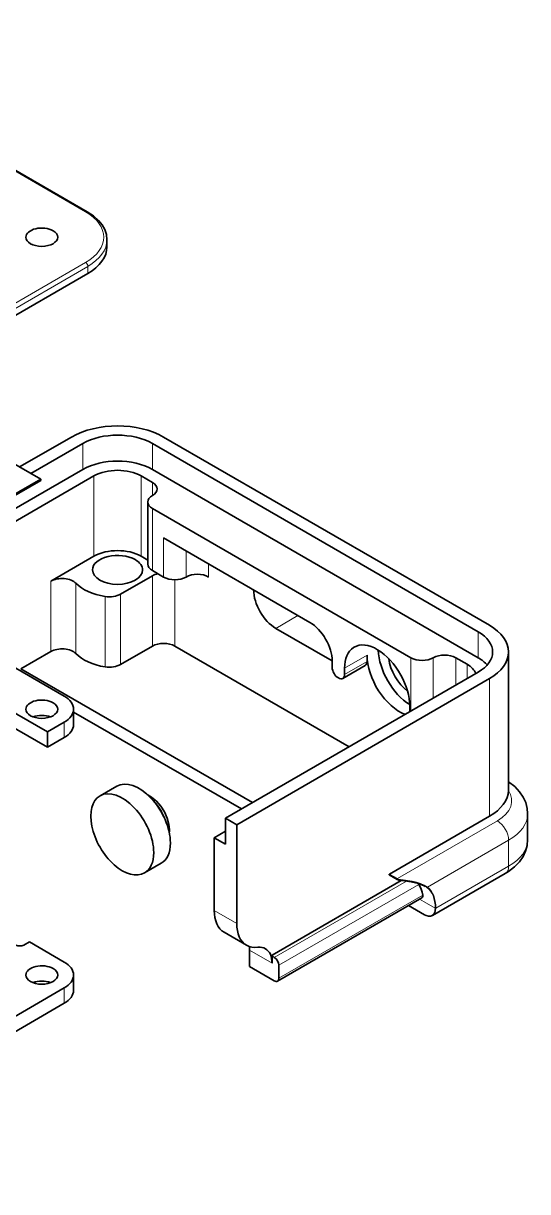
# Model space of a CAD drawing. Extents: x 415 to 970, y 249 to 591.
# Drawn here: x 772.5 to 804.3, y 516.8 to 590.3 of the extents above; entities that cross this region are included whole.
import ezdxf

# ---------------------------------------------------------------- set-up
doc = ezdxf.new("R2010")
doc.units = 0

msp = doc.modelspace()

# ---------------------------------------------------------------- linework, layer by layer
at = {"color": 7, "lineweight": 13}
for p, q in [((776.452, 578.402), (755.946, 590.241)), ((776.452, 575.217), (755.946, 563.378)), ((776.593, 574.972), (756.087, 563.133))]:
    msp.add_line(p, q, dxfattribs=at)
at = {"color": 7, "lineweight": 35}
for p, q in [((776.552, 578.411), (756.046, 590.251)), ((776.593, 574.523), (756.087, 562.684)), ((781.363, 564.247), (801.87, 552.408)), ((801.162, 552), (780.656, 563.839)), ((801.162, 550.367), (780.656, 562.206)), ((773.624, 561.6), (754.515, 550.567)), ((773.624, 561.518), (754.515, 550.486)), ((754.602, 517.77), (775.109, 529.609)), ((754.602, 516.806), (775.109, 528.646))]:
    msp.add_line(p, q, dxfattribs=at)
at = {"color": 7, "lineweight": 35, "ltscale": 0.011227}
msp.add_line((777.794, 576.197), (777.794, 576.646), dxfattribs=at)
at = {"color": 7, "lineweight": 13, "ltscale": 0.011226}
msp.add_line((776.593, 574.972), (776.593, 574.523), dxfattribs=at)
at = {"color": 7, "lineweight": 35, "ltscale": 0.280225}
msp.add_line((763.916, 567.204), (773.624, 561.6), dxfattribs=at)
at = {"color": 7, "lineweight": 35, "ltscale": 0.094214}
for p, q in [((775.565, 564.247), (772.301, 562.363)), ((776.272, 563.839), (773.009, 561.955))]:
    msp.add_line(p, q, dxfattribs=at)
at = {"color": 7, "lineweight": 13, "ltscale": 0.040825}
for p, q in [((776.272, 563.839), (776.272, 562.206)), ((780.656, 563.839), (780.656, 562.206)), ((801.162, 552), (801.162, 550.367)), ((792.748, 549.709), (794.162, 550.526)), ((792.748, 549.322), (794.162, 550.138)), ((803.072, 537.262), (803.072, 538.895)), ((784.545, 534.486), (785.96, 533.669))]:
    msp.add_line(p, q, dxfattribs=at)
at = {"color": 7, "lineweight": 35, "ltscale": 0.373134}
for p, q in [((776.272, 562.206), (763.346, 554.743)), ((776.979, 561.798), (764.054, 554.335))]:
    msp.add_line(p, q, dxfattribs=at)
at = {"color": 7, "lineweight": 35, "ltscale": 0.002042}
msp.add_line((773.624, 561.6), (773.624, 561.518), dxfattribs=at)
at = {"color": 7, "lineweight": 13, "ltscale": 0.126147}
for p, q in [((776.979, 556.752), (776.979, 561.798)), ((779.949, 556.752), (779.949, 561.798))]:
    msp.add_line(p, q, dxfattribs=at)
at = {"color": 7, "lineweight": 35, "ltscale": 0.020412}
for p, q in [((779.949, 561.798), (780.656, 561.389)), ((780.656, 555.854), (781.363, 555.445)), ((799.748, 550.367), (800.455, 549.958)), ((785.96, 539.875), (785.253, 540.283)), ((785.253, 539.466), (784.545, 539.058)), ((785.253, 538.65), (784.545, 539.058))]:
    msp.add_line(p, q, dxfattribs=at)
at = {"color": 7, "lineweight": 13, "ltscale": 0.020413}
msp.add_line((780.656, 560.573), (780.656, 561.389), dxfattribs=at)
at = {"color": 7, "lineweight": 35, "ltscale": 0.097571}
msp.add_line((780.363, 556.262), (780.363, 560.165), dxfattribs=at)
at = {"color": 7, "lineweight": 35, "ltscale": 0.469485}
msp.add_line((780.656, 559.756), (796.92, 550.367), dxfattribs=at)
at = {"color": 7, "lineweight": 13, "ltscale": 0.097572}
msp.add_line((780.656, 555.854), (780.656, 559.756), dxfattribs=at)
at = {"color": 7, "lineweight": 35, "ltscale": 0.265668}
msp.add_line((781.363, 557.903), (790.566, 552.59), dxfattribs=at)
at = {"color": 7, "lineweight": 13, "ltscale": 0.061441}
msp.add_line((781.363, 555.445), (781.363, 557.903), dxfattribs=at)
at = {"color": 7, "lineweight": 35, "ltscale": 0.078503}
msp.add_line((776.979, 556.752), (774.26, 555.182), dxfattribs=at)
at = {"color": 7, "lineweight": 35, "ltscale": 0.011957}
msp.add_line((779.949, 556.752), (780.363, 556.513), dxfattribs=at)
at = {"color": 7, "lineweight": 13, "ltscale": 0.041028}
msp.add_line((782.778, 555.445), (782.778, 557.086), dxfattribs=at)
at = {"color": 7, "lineweight": 13, "ltscale": 0.020616}
msp.add_line((784.192, 555.445), (784.192, 556.27), dxfattribs=at)
at = {"color": 7, "lineweight": 35, "ltscale": 0.057808}
for p, q in [((780.656, 555.527), (778.654, 554.371)), ((780.656, 551.102), (778.654, 549.945))]:
    msp.add_line(p, q, dxfattribs=at)
at = {"color": 7, "lineweight": 13, "ltscale": 0.110635}
for p, q in [((780.656, 551.102), (780.656, 555.527)), ((774.26, 555.182), (774.26, 550.756)), ((775.841, 555.054), (775.841, 550.628)), ((777.688, 554.221), (777.688, 549.796)), ((778.654, 554.371), (778.654, 549.945))]:
    msp.add_line(p, q, dxfattribs=at)
at = {"color": 7, "lineweight": 13, "ltscale": 0.104367}
msp.add_line((782.07, 551.102), (782.07, 555.276), dxfattribs=at)
at = {"color": 7, "lineweight": 35, "ltscale": 0.36057}
msp.add_line((762.618, 555.164), (775.109, 547.952), dxfattribs=at)
at = {"color": 7, "lineweight": 13, "ltscale": 0.040211}
msp.add_line((789.817, 553.022), (788.424, 552.218), dxfattribs=at)
at = {"color": 7, "lineweight": 35, "ltscale": 0.102365}
msp.add_line((788.424, 552.218), (791.97, 550.171), dxfattribs=at)
at = {"color": 7, "lineweight": 35, "ltscale": 0.316393}
msp.add_line((782.07, 551.102), (793.031, 544.774), dxfattribs=at)
at = {"color": 7, "lineweight": 35, "ltscale": 0.054178}
msp.add_line((774.26, 550.756), (772.383, 549.673), dxfattribs=at)
at = {"color": 7, "lineweight": 35, "ltscale": 0.009695}
for p, q in [((791.97, 549.771), (791.97, 550.158)), ((794.162, 550.138), (794.162, 550.526)), ((792.748, 549.322), (792.748, 549.709))]:
    msp.add_line(p, q, dxfattribs=at)
at = {"color": 7, "lineweight": 13, "ltscale": 0.083691}
msp.add_line((796.92, 547.019), (796.92, 550.367), dxfattribs=at)
at = {"color": 7, "lineweight": 13, "ltscale": 0.06328}
msp.add_line((798.334, 547.836), (798.334, 550.367), dxfattribs=at)
at = {"color": 7, "lineweight": 13, "ltscale": 0.042867}
msp.add_line((799.748, 548.652), (799.748, 550.367), dxfattribs=at)
at = {"color": 7, "lineweight": 35, "ltscale": 0.216386}
msp.add_line((803.07, 550.734), (803.07, 542.079), dxfattribs=at)
at = {"color": 7, "lineweight": 35, "ltscale": 0.420496}
msp.add_line((772.383, 549.673), (786.95, 541.263), dxfattribs=at)
at = {"color": 7, "lineweight": 35, "ltscale": 0.459279}
msp.add_line((801.162, 549.469), (785.253, 540.283), dxfattribs=at)
at = {"color": 7, "lineweight": 35, "ltscale": 0.040826}
msp.add_line((792.634, 549.07), (794.048, 549.886), dxfattribs=at)
at = {"color": 7, "lineweight": 13, "ltscale": 0.022453}
msp.add_line((800.455, 549.06), (800.455, 549.958), dxfattribs=at)
at = {"color": 7, "lineweight": 35, "ltscale": 0.45928}
msp.add_line((801.87, 549.06), (785.96, 539.875), dxfattribs=at)
at = {"color": 7, "lineweight": 13, "ltscale": 0.216373}
msp.add_line((801.87, 540.405), (801.87, 549.06), dxfattribs=at)
at = {"color": 7, "lineweight": 35, "ltscale": 0.091855}
for p, q in [((774.048, 545.707), (770.866, 547.544)), ((774.048, 544.744), (770.866, 546.581))]:
    msp.add_line(p, q, dxfattribs=at)
at = {"color": 7, "lineweight": 35, "ltscale": 0.009084}
msp.add_line((796.849, 546.978), (796.849, 547.342), dxfattribs=at)
at = {"color": 7, "lineweight": 35, "ltscale": 0.024088}
msp.add_line((775.694, 546.172), (775.694, 547.136), dxfattribs=at)
at = {"color": 7, "lineweight": 13, "ltscale": 0.30511}
msp.add_line((775.694, 546.969), (786.264, 540.867), dxfattribs=at)
at = {"color": 7, "lineweight": 35, "ltscale": 0.304857}
msp.add_line((775.694, 546.959), (786.255, 540.862), dxfattribs=at)
at = {"color": 7, "lineweight": 35, "ltscale": 0.030619}
for p, q in [((775.109, 546.319), (774.048, 545.707)), ((775.109, 545.356), (774.048, 544.744))]:
    msp.add_line(p, q, dxfattribs=at)
at = {"color": 7, "lineweight": 35, "ltscale": 0.024086}
for p, q in [((774.048, 545.707), (774.048, 544.744)), ((775.694, 529.462), (775.694, 530.425))]:
    msp.add_line(p, q, dxfattribs=at)
at = {"color": 7, "lineweight": 13, "ltscale": 0.024086}
for p, q in [((775.109, 545.356), (775.109, 546.319)), ((775.109, 529.609), (775.109, 528.646))]:
    msp.add_line(p, q, dxfattribs=at)
at = {"color": 7, "lineweight": 35, "ltscale": 0.030343}
msp.add_line((778.409, 542.296), (777.358, 541.689), dxfattribs=at)
at = {"color": 7, "lineweight": 35, "ltscale": 0.001401}
msp.add_line((803.069, 542.023), (803.07, 542.079), dxfattribs=at)
at = {"color": 7, "lineweight": 35, "ltscale": 0.040825}
for p, q in [((804.272, 538.936), (804.272, 540.569)), ((785.253, 538.65), (785.253, 540.283)), ((785.167, 533.112), (786.581, 532.296))]:
    msp.add_line(p, q, dxfattribs=at)
at = {"color": 7, "lineweight": 35, "ltscale": 0.155135}
msp.add_line((785.96, 539.875), (785.96, 533.669), dxfattribs=at)
at = {"color": 7, "lineweight": 35, "ltscale": 0.18167}
msp.add_line((801.87, 540.405), (795.576, 536.772), dxfattribs=at)
at = {"color": 7, "lineweight": 13, "ltscale": 0.18167}
msp.add_line((796.071, 536.486), (802.365, 540.12), dxfattribs=at)
at = {"color": 7, "lineweight": 35, "ltscale": 0.11431}
msp.add_line((784.545, 539.058), (784.545, 534.486), dxfattribs=at)
at = {"color": 7, "lineweight": 13, "ltscale": 0.147456}
msp.add_line((797.964, 535.946), (803.072, 538.895), dxfattribs=at)
at = {"color": 7, "lineweight": 35, "ltscale": 0.030344}
msp.add_line((781.209, 537.447), (780.158, 536.84), dxfattribs=at)
at = {"color": 7, "lineweight": 13, "ltscale": 0.132069}
msp.add_line((798.497, 534.621), (803.072, 537.262), dxfattribs=at)
at = {"color": 7, "lineweight": 35, "ltscale": 0.234783}
msp.add_line((796.32, 536.366), (788.187, 531.67), dxfattribs=at)
at = {"color": 7, "lineweight": 13, "ltscale": 0.239992}
msp.add_line((788.328, 531.526), (796.642, 536.326), dxfattribs=at)
at = {"color": 7, "lineweight": 35, "ltscale": 0.014288}
msp.add_line((796.056, 536.436), (795.561, 536.722), dxfattribs=at)
at = {"color": 7, "lineweight": 13, "ltscale": 0.014289}
msp.add_line((796.071, 536.486), (795.576, 536.772), dxfattribs=at)
at = {"color": 7, "lineweight": 35, "ltscale": 0.132069}
msp.add_line((798.289, 534.163), (802.865, 536.804), dxfattribs=at)
at = {"color": 7, "lineweight": 13, "ltscale": 0.254095}
msp.add_line((788.611, 531.036), (797.413, 536.118), dxfattribs=at)
at = {"color": 7, "lineweight": 13, "ltscale": 0.261443}
msp.add_line((788.611, 530.22), (797.668, 535.448), dxfattribs=at)
at = {"color": 7, "lineweight": 35, "ltscale": 0.002183}
msp.add_line((797.749, 536.039), (797.825, 535.998), dxfattribs=at)
at = {"color": 7, "lineweight": 35, "ltscale": 0.262153}
msp.add_line((788.528, 530.036), (797.61, 535.28), dxfattribs=at)
at = {"color": 7, "lineweight": 35, "ltscale": 0.029098}
msp.add_line((796.766, 534.793), (797.774, 534.211), dxfattribs=at)
at = {"color": 7, "lineweight": 13, "ltscale": 0.028666}
msp.add_line((796.775, 534.798), (797.768, 534.225), dxfattribs=at)
at = {"color": 7, "lineweight": 13, "ltscale": 0.008866}
msp.add_line((797.461, 535.194), (797.768, 535.017), dxfattribs=at)
at = {"color": 7, "lineweight": 13, "ltscale": 0.019799}
msp.add_line((797.768, 535.017), (798.454, 534.621), dxfattribs=at)
at = {"color": 7, "lineweight": 35, "ltscale": 0.010209}
msp.add_line((772.917, 532.508), (772.563, 532.303), dxfattribs=at)
at = {"color": 7, "lineweight": 35, "ltscale": 0.063278}
msp.add_line((772.917, 532.508), (775.109, 531.242), dxfattribs=at)
at = {"color": 7, "lineweight": 35, "ltscale": 0.025615}
msp.add_line((786.773, 530.954), (786.773, 531.979), dxfattribs=at)
at = {"color": 7, "lineweight": 13, "ltscale": 0.040826}
msp.add_line((788.187, 531.163), (786.773, 531.979), dxfattribs=at)
at = {"color": 7, "lineweight": 35, "ltscale": 0.012688}
msp.add_line((788.187, 531.67), (788.187, 531.163), dxfattribs=at)
at = {"color": 7, "lineweight": 35, "ltscale": 0.020413}
msp.add_line((788.611, 531.036), (788.611, 530.22), dxfattribs=at)
at = {"color": 7, "lineweight": 35, "ltscale": 0.044908}
msp.add_line((788.328, 530.056), (786.773, 530.954), dxfattribs=at)
at = {"color": 7, "lineweight": 35}
for points in [[(777.794, 576.646), (777.759, 576.969), (777.656, 577.284), (777.492, 577.579), (777.263, 577.863), (776.939, 578.154), (776.552, 578.411)], [(803.07, 542.573), (803.458, 542.271), (803.768, 541.943), (803.998, 541.602), (804.153, 541.26), (804.247, 540.889), (804.272, 540.569)], [(780.328, 541.777), (780.607, 541.613), (780.91, 541.354), (781.18, 541.036), (781.406, 540.676), (781.578, 540.29), (781.687, 539.896), (781.724, 539.564), (781.725, 539.51)], [(804.272, 538.936), (804.238, 538.562), (804.137, 538.203), (803.981, 537.872), (803.752, 537.541), (803.449, 537.225), (803.07, 536.932), (802.865, 536.804)], [(796.056, 536.436), (796.155, 536.397), (796.372, 536.358), (796.938, 536.283), (797.399, 536.176), (797.749, 536.039)], [(797.668, 535.448), (797.669, 535.374), (797.646, 535.313), (797.61, 535.28)], [(798.289, 534.163), (798.165, 534.119), (798.03, 534.118), (797.876, 534.161), (797.774, 534.211)]]:
    msp.add_lwpolyline(points, dxfattribs=at)
at = {"color": 7, "lineweight": 13}
msp.add_lwpolyline([(796.071, 536.486), (796.133, 536.459), (796.277, 536.425), (796.427, 536.402), (797.01, 536.314), (797.279, 536.251), (797.53, 536.171), (797.769, 536.067), (797.964, 535.946)], dxfattribs=at)
at = {"color": 7, "lineweight": 35}
for centre, radius, start, end in [((780.031, 539.509), 1.693, 355.31912, 0.0503), ((796.934, 535.772), 0.592, 35.80816, 44.85652)]:
    msp.add_arc(centre, radius, start, end, dxfattribs=at)
at = {"color": 7, "lineweight": 13}
for centre, radius, start, end in [((797.286, 535.055), 1.087, 53.88081, 60.22897), ((797.937, 535.959), 0.029, 247.54907, 333.05512)]:
    msp.add_arc(centre, radius, start, end, dxfattribs=at)
for centre, major_axis, start_param, end_param in [((776.452, 578.238), (-0.1, -0.173), 3.141593, 3.926991), ((773.694, 576.809), (3.9, 0), 5.497787, 7.068583), ((773.694, 576.646), (4.1, 0), 5.497787, 6.283185), ((776.452, 575.054), (-0.1, 0.173), 3.926991, 5.497787), ((800.172, 541.385), (-3.1, 0), 2.356194, 3.505722), ((780.304, 540.157), (0.943, -1.632), 1.086892, 2.054702), ((800.172, 540.569), (-4.1, 0), 2.356194, 3.141593), ((802.365, 539.303), (-0.5, 0.866), 3.926991, 5.497787), ((800.172, 538.936), (-4.1, 0), 2.356194, 3.141593), ((802.365, 537.67), (0.5, -0.866), 6.283185, 7.068583), ((796.071, 536.462), (0.015, 0.026), 0.785398, 3.141591), ((796.333, 533.396), (-1.5, -2.598), 2.356194, 3.077101), ((796.354, 533.384), (-1.515, -2.624), 2.356194, 3.077101), ((797.768, 535.017), (-0.485, 0.84), 2.356194, 3.926991), ((797.789, 534.237), (-0.015, -0.026), 5.497787, 6.283185), ((797.789, 535.029), (-0.5, 0.866), 3.141593, 3.926991), ((798.475, 534.633), (0.03, 0), 3.926991, 5.497787)]:
    msp.add_ellipse(centre, major_axis=major_axis, ratio=0.57735, start_param=start_param, end_param=end_param, dxfattribs=at)
at = {"color": 7, "lineweight": 35}
for centre, major_axis, start_param, end_param in [((773.694, 576.809), (1, 0), 0.785398, 3.141593), ((773.694, 576.809), (1, 0), 3.141593, 6.283185), ((773.694, 576.809), (1, 0), 6.283185, 7.068583), ((773.694, 576.197), (4.1, 0), 5.497787, 6.283185), ((778.464, 562.573), (4.1, 0), 0.785398, 2.356194), ((778.464, 562.573), (3.1, 0), 0.785398, 2.356194), ((778.464, 560.94), (3.1, 0), 0.785398, 2.356194), ((778.464, 560.94), (2.1, 0), 0.785398, 2.356194), ((779.949, 560.981), (1, 0), 6.283185, 7.068583), ((781.363, 560.165), (1, 0), 2.356194, 3.141593), ((779.949, 560.981), (1, 0), 5.497787, 6.283185), ((781.363, 560.165), (1, 0), 3.141593, 3.926991), ((778.464, 555.894), (1.575, 0), 0.785398, 3.141593), ((778.464, 555.894), (2.1, 0), 0.785398, 2.356194), ((778.464, 555.894), (1.575, 0), 0, 0.785398), ((781.363, 556.262), (-1, 0), 6.283185, 7.068583), ((774.967, 554.773), (1, 0), 0.506808, 2.356194), ((778.464, 555.894), (1.575, 0), 3.141593, 6.283185), ((781.363, 555.119), (1, 0), 1.945018, 2.356194), ((782.07, 555.854), (-1, 0), 0.785398, 2.356194), ((783.485, 555.037), (-1, 0), 3.926991, 5.497787), ((778.464, 555.894), (3, 0), 3.648401, 4.45059), ((788.424, 553.839), (-0.992, 1.719), 0.792645, 2.356194), ((777.947, 554.779), (1, 0), 4.45059, 5.497787), ((790.566, 550.969), (-0.992, 1.719), 3.926991, 5.497787), ((798.97, 550.734), (4.1, 0), 6.283185, 7.068583), ((798.97, 550.734), (3.1, 0), 0, 0.785398), ((774.967, 550.348), (-1, 0), 3.648401, 5.497787), ((781.363, 550.693), (-1, 0), 3.926991, 5.497787), ((794.798, 548.525), (-1.45, 2.511), 0.031504, 0.785398), ((794.798, 548.525), (-1.45, 2.511), 0, 0.031504), ((794.798, 548.525), (-1.45, 2.511), 4.680885, 6.283185), ((796.92, 549.75), (-1.45, 2.511), 0.820504, 2.321089), ((778.464, 551.469), (-3, 0), 0.506808, 1.308997), ((793.773, 550.363), (-0.275, 0.476), 3.141593, 3.926991), ((796.213, 549.342), (-1.45, 2.511), 0.785398, 2.524581), ((796.92, 549.75), (-0.992, 1.719), 0.932815, 2.208777), ((797.627, 550.775), (1, 0), 3.926991, 5.497787), ((799.041, 549.958), (1, 0), 0.785398, 2.356194), ((798.97, 550.734), (3.1, 0), 5.497787, 6.283185), ((798.97, 549.101), (3.1, 0), 0.473718, 0.785398), ((798.97, 550.734), (4.1, 0), 5.497787, 6.283185), ((777.947, 550.354), (-1, 0), 1.308997, 2.356194), ((792.359, 549.546), (-0.275, 0.476), 0.785398, 2.356194), ((798.97, 549.101), (2.1, 0), 0.234082, 0.785398), ((792.359, 549.546), (-0.275, 0.476), 2.356194, 3.141593), ((792.359, 549.546), (-0.275, 0.476), 3.141593, 3.926991), ((794.798, 548.525), (-1.45, 2.511), 3.926991, 4.680885), ((773.694, 547.136), (2, 0), 6.283185, 7.068583), ((773.694, 547.136), (1, 0), 0.785398, 3.141593), ((773.694, 547.136), (1, 0), 6.283185, 7.068583), ((773.694, 547.136), (1, 0), 3.141593, 6.283185), ((773.694, 546.172), (1, 0), 0.986872, 2.154722), ((773.694, 547.136), (2, 0), 5.497787, 6.283185), ((773.694, 546.172), (2, 0), 5.497787, 6.283185), ((779.809, 539.871), (-1.4, 2.425), 3.926991, 6.283185), ((798.97, 542.079), (-4.1, 0), 2.356194, 3.117673), ((778.758, 539.265), (-1.4, 2.425), 0, 3.141593), ((778.758, 539.265), (-1.4, 2.425), 3.926991, 6.283185), ((779.809, 539.871), (-1.4, 2.425), 3.141593, 3.926991), ((778.758, 539.265), (-1.4, 2.425), 3.141593, 3.926991), ((795.576, 536.747), (0.015, 0.026), 0.785398, 3.141591), ((795.576, 533.833), (-1.5, -2.598), 2.523643, 2.879793), ((786.667, 535.711), (1.5, 2.598), 2.356194, 3.141593), ((788.081, 534.894), (1.5, 2.598), 2.356194, 3.141593), ((772.315, 532.467), (0.376, 0), 3.993565, 5.430972), ((788.081, 534.894), (1.5, 2.598), 3.141593, 3.547982), ((785.359, 531.163), (1, 1.732), 5.497787, 5.649147), ((786.773, 530.346), (1, 1.732), 0.000001, 0.406389), ((786.773, 530.346), (1, 1.732), 5.497787, 6.283186), ((773.694, 530.425), (1, 0), 0.785398, 3.141593), ((773.694, 530.425), (2, 0), 6.283185, 7.068583), ((788.328, 531.771), (-0.15, 0.26), 1.626467, 2.356194), ((788.328, 531.199), (-0.2, 0.346), 3.926991, 5.497787), ((773.694, 530.425), (1, 0), 3.141593, 6.283185), ((773.694, 530.425), (1, 0), 6.283185, 7.068583), ((773.694, 530.425), (2, 0), 5.497787, 6.283185), ((773.694, 529.462), (1, 0), 0.986872, 2.154722), ((788.328, 530.383), (-0.2, 0.346), 2.356194, 3.141593), ((788.328, 530.383), (-0.2, 0.346), 3.141593, 3.926991), ((773.694, 529.462), (2, 0), 5.497787, 6.283185)]:
    msp.add_ellipse(centre, major_axis=major_axis, ratio=0.57735, start_param=start_param, end_param=end_param, dxfattribs=at)

doc.saveas('drawing.dxf')
